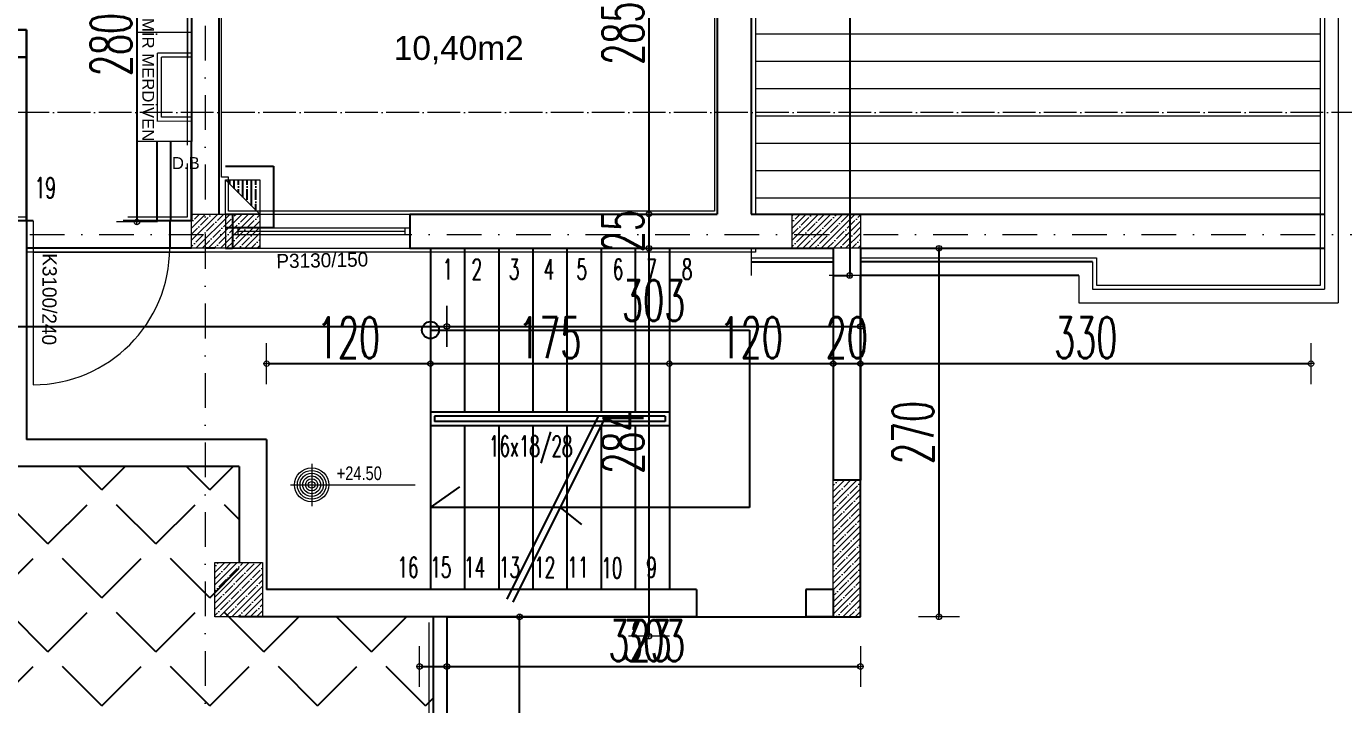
# Model space of a CAD drawing. Header units: millimetres. Extents: x -16104 to 67872, y -88009 to 12107.
# Drawn here: x 33886 to 34851, y 10156 to 10653 of the extents above; entities that cross this region are included whole.
import ezdxf

# ---------------------------------------------------------------- set-up
doc = ezdxf.new("R2010")
doc.units = ezdxf.units.MM
for name, pattern in [('ACAD_ISO04W100', [30, 24, -3, 0, -3]), ('ACAD_ISO07W100', [3, 0, -3]), ('DASHDOTX2', [50.8, 25.4, -12.7, 0, -12.7])]:
    doc.linetypes.add(name, pattern=pattern)
doc.layers.get('0').update_dxf_attribs({"color": 241})
for name, color, linetype, lineweight in [('AKS', 1, 'ACAD_ISO07W100', 5), ('akslar', 144, 'Continuous', 20), ('baca', 46, 'Continuous', 5), ('balkon', 6, 'Continuous', 5), ('duvar', 123, 'Continuous', 25), ('emsal&kolon', 1, 'Continuous', 5), ('kapı', 3, 'Continuous', 5), ('kolon', 1, 'Continuous', 5), ('KOTLAR', 5, 'Continuous', 20), ('merdiven', 4, 'Continuous', 25), ('OLCU', 54, 'Continuous', 13), ('pencere', 5, 'Continuous', 5), ('POZ', 36, 'Continuous', 18), ('ROL_CEPHE', 1, 'Continuous', 0), ('SıVA', 40, 'Continuous', 9), ('YAZI', 22, 'Continuous', 18), ('ÖLÇÜ', 252, 'Continuous', 20)]:
    doc.layers.add(name, color=color, linetype=linetype, lineweight=lineweight)
doc.styles.add('DIM', font='Txttw.shx', dxfattribs={"width": 0.6})
doc.styles.add('M2', font='stylu.ttf', dxfattribs={"height": 10})
doc.styles.add('TSIMPLEX', font='tsimplex', dxfattribs={"width": 0.8})
doc.dimstyles.new('50', dxfattribs={"dimscale": 0, "dimtxt": 30, "dimasz": 1, "dimexe": 0, "dimexo": 2, "dimgap": 4, "dimtad": 1, "dimdec": 0, "dimzin": 0, "dimdsep": 46, "dimtxsty": 'DIM', "dimblk1": 'DOT', "dimblk2": 'DOT', "dimsah": 1, "dimcen": 1.5, "dimdle": 3, "dimse1": 1, "dimse2": 1, "dimclrd": 256, "dimclre": 9, "dimclrt": 256, "dimadec": 0, "dimazin": 0, "dimtfac": 0.24, "dimtdec": 0, "dimtix": 1, "dimtmove": 2, "dimatfit": 3, "dimldrblk": 'DOT', "dimfxl": 0, "dimtolj": 1, "dimtzin": 15, "dimarcsym": 0})
pattern_1 = [(45, (0, 0), (-39.51313, 39.51313), [40.64, -15.24]), (135, (0, 0), (-39.51313, -39.51313), [40.64, -15.24])]
pattern_2 = [(45, (25217.887, 1e-10), (-4.490128, 4.490128), []), (45, (25222.377, 1e-10), (-4.490128, 4.490128), [7.9375, -1.5875, 0, -1.5875])]

# ---------------------------------------------------------------- blocks, each defined once
blk = doc.blocks.new('DOT')
for p, q in [((0, 15), (0, -15)), ((-2, 0), (0, 0)), ((2, 0), (0, 0))]:
    blk.add_line(p, q)
blk.add_circle((0, 0), 2)
blk = doc.blocks.new('*D499')
at = {"layer": 'Defpoints', "color": 0, "transparency": 16777216}
for p in [(33948.51, 10769.24), (33948.51, 10509.24), (33967.48, 10509.24)]:
    blk.add_point(p, dxfattribs=at)
at = {"layer": 'OLCU', "lineweight": -2, "transparency": 16777216}
blk.add_line((33967.48, 10768.24), (33967.48, 10510.24), dxfattribs=at)
for p, rotation in [((33967.48, 10769.24), 90), ((33967.48, 10509.24), 270)]:
    blk.add_blockref('DOT', p, dxfattribs=dict(at, rotation=rotation))
at = {"layer": 'OLCU', "transparency": 16777216, "insert": (33948.48, 10639.24), "char_height": 30, "attachment_point": 5, "rotation": 90, "style": 'DIM'}
blk.add_mtext('\\A1;280', dxfattribs=at)
blk = doc.blocks.new('*D950')
at = {"layer": 'Defpoints', "color": 0, "transparency": 16777216}
for p in [(34342.48, 10780.04), (34342.48, 10515.04), (34342.48, 10515.04)]:
    blk.add_point(p, dxfattribs=at)
at = {"layer": 'OLCU', "lineweight": -2, "transparency": 16777216}
blk.add_line((34342.48, 10779.04), (34342.48, 10516.04), dxfattribs=at)
for p, rotation in [((34342.48, 10780.04), 90), ((34342.48, 10515.04), 270)]:
    blk.add_blockref('DOT', p, dxfattribs=dict(at, rotation=rotation))
at = {"layer": 'OLCU', "transparency": 16777216, "insert": (34323.48, 10647.54), "char_height": 30, "attachment_point": 5, "rotation": 90, "style": 'DIM'}
blk.add_mtext('\\A1;285', dxfattribs=at)
blk = doc.blocks.new('*D951')
at = {"layer": 'Defpoints', "color": 0, "transparency": 16777216}
for p in [(34342.48, 10515.04), (34342.48, 10490.04), (34342.48, 10490.04)]:
    blk.add_point(p, dxfattribs=at)
at = {"layer": 'OLCU', "lineweight": -2, "transparency": 16777216}
for p, q in [((34342.48, 10516.04), (34342.48, 10517.04)), ((34342.48, 10515.04), (34342.48, 10490.04)), ((34342.48, 10489.04), (34342.48, 10488.04))]:
    blk.add_line(p, q, dxfattribs=at)
for p, rotation in [((34342.48, 10515.04), 270), ((34342.48, 10490.04), 90)]:
    blk.add_blockref('DOT', p, dxfattribs=dict(at, rotation=rotation))
at = {"layer": 'OLCU', "transparency": 16777216, "insert": (34323.48, 10502.54), "char_height": 30, "attachment_point": 5, "rotation": 90, "style": 'DIM'}
blk.add_mtext('\\A1;25', dxfattribs=at)
blk = doc.blocks.new('*D952')
at = {"layer": 'Defpoints', "color": 0, "transparency": 16777216}
for p in [(34489.58, 11595.04), (34489.58, 10470.04), (34489.58, 10470.04)]:
    blk.add_point(p, dxfattribs=at)
at = {"layer": 'OLCU', "lineweight": -2, "transparency": 16777216}
blk.add_line((34489.58, 11594.04), (34489.58, 10471.04), dxfattribs=at)
for p, rotation in [((34489.58, 11595.04), 90), ((34489.58, 10470.04), 270)]:
    blk.add_blockref('DOT', p, dxfattribs=dict(at, rotation=rotation))
at = {"layer": 'OLCU', "transparency": 16777216, "insert": (34470.58, 11032.54), "char_height": 30, "attachment_point": 5, "rotation": 90, "style": 'DIM'}
blk.add_mtext('\\A1;1125', dxfattribs=at)
blk = doc.blocks.new('*D953')
at = {"layer": 'Defpoints', "color": 0, "transparency": 16777216}
for p in [(34194.48, 10490.04), (33069.48, 10470.04), (34194.48, 10432.74)]:
    blk.add_point(p, dxfattribs=at)
at = {"layer": 'OLCU', "lineweight": -2, "transparency": 16777216}
blk.add_line((33070.48, 10432.74), (34193.48, 10432.74), dxfattribs=at)
at = {"layer": 'OLCU', "lineweight": -2, "transparency": 16777216, "rotation": 180}
blk.add_blockref('DOT', (33069.48, 10432.74), dxfattribs=at)
at = {"layer": 'OLCU', "lineweight": -2, "transparency": 16777216}
blk.add_blockref('DOT', (34194.48, 10432.74), dxfattribs=at)
at = {"layer": 'OLCU', "transparency": 16777216, "insert": (33631.98, 10451.74), "char_height": 30, "attachment_point": 5, "style": 'DIM'}
blk.add_mtext('\\A1;1125', dxfattribs=at)
blk = doc.blocks.new('*D954')
at = {"layer": 'Defpoints', "color": 0, "transparency": 16777216}
for p in [(34194.48, 10432.74), (34497.48, 10432.74), (34497.48, 10432.74)]:
    blk.add_point(p, dxfattribs=at)
at = {"layer": 'OLCU', "lineweight": -2, "transparency": 16777216}
blk.add_line((34195.48, 10432.74), (34496.48, 10432.74), dxfattribs=at)
at = {"layer": 'OLCU', "lineweight": -2, "transparency": 16777216, "rotation": 180}
blk.add_blockref('DOT', (34194.48, 10432.74), dxfattribs=at)
at = {"layer": 'OLCU', "lineweight": -2, "transparency": 16777216}
blk.add_blockref('DOT', (34497.48, 10432.74), dxfattribs=at)
at = {"layer": 'OLCU', "transparency": 16777216, "insert": (34345.98, 10451.74), "char_height": 30, "attachment_point": 5, "style": 'DIM'}
blk.add_mtext('\\A1;303', dxfattribs=at)
blk = doc.blocks.new('*D955')
at = {"layer": 'Defpoints', "color": 0, "transparency": 16777216}
for p in [(34342.48, 10490.04), (34342.48, 10205.88), (34342.48, 10205.88)]:
    blk.add_point(p, dxfattribs=at)
at = {"layer": 'OLCU', "lineweight": -2, "transparency": 16777216}
blk.add_line((34342.48, 10489.04), (34342.48, 10206.88), dxfattribs=at)
for p, rotation in [((34342.48, 10490.04), 90), ((34342.48, 10205.88), 270)]:
    blk.add_blockref('DOT', p, dxfattribs=dict(at, rotation=rotation))
at = {"layer": 'OLCU', "transparency": 16777216, "insert": (34323.48, 10347.96), "char_height": 30, "attachment_point": 5, "rotation": 90, "style": 'DIM'}
blk.add_mtext('\\A1;284', dxfattribs=at)
blk = doc.blocks.new('*D2427')
at = {"layer": 'Defpoints', "color": 0, "transparency": 16777216}
for p in [(34497.48, 10405.48), (34827.48, 10405.48), (34827.48, 10405.48)]:
    blk.add_point(p, dxfattribs=at)
at = {"layer": 'OLCU', "lineweight": -2, "transparency": 16777216}
blk.add_line((34498.48, 10405.48), (34826.48, 10405.48), dxfattribs=at)
at = {"layer": 'OLCU', "lineweight": -2, "transparency": 16777216, "rotation": 180}
blk.add_blockref('DOT', (34497.48, 10405.48), dxfattribs=at)
at = {"layer": 'OLCU', "lineweight": -2, "transparency": 16777216}
blk.add_blockref('DOT', (34827.48, 10405.48), dxfattribs=at)
at = {"layer": 'OLCU', "transparency": 16777216, "insert": (34662.48, 10424.48), "char_height": 30, "attachment_point": 5, "style": 'DIM'}
blk.add_mtext('\\A1;330', dxfattribs=at)
blk = doc.blocks.new('*D2432')
at = {"layer": 'Defpoints', "color": 0, "transparency": 16777216}
for p in [(34194.48, 10220.04), (34497.48, 10220.04), (34497.48, 10183.66)]:
    blk.add_point(p, dxfattribs=at)
at = {"layer": 'OLCU', "lineweight": -2, "transparency": 16777216}
blk.add_line((34195.48, 10183.66), (34496.48, 10183.66), dxfattribs=at)
at = {"layer": 'OLCU', "lineweight": -2, "transparency": 16777216, "rotation": 180}
blk.add_blockref('DOT', (34194.48, 10183.66), dxfattribs=at)
at = {"layer": 'OLCU', "lineweight": -2, "transparency": 16777216}
blk.add_blockref('DOT', (34497.48, 10183.66), dxfattribs=at)
at = {"layer": 'OLCU', "transparency": 16777216, "insert": (34345.98, 10202.66), "char_height": 30, "attachment_point": 5, "style": 'DIM'}
blk.add_mtext('\\A1;303', dxfattribs=at)
blk = doc.blocks.new('*D2426')
at = {"layer": 'Defpoints', "color": 0, "transparency": 16777216}
for p in [(34522.48, 10490.04), (34497.48, 10220.04), (34554.93, 10220.04)]:
    blk.add_point(p, dxfattribs=at)
at = {"layer": 'OLCU', "lineweight": -2, "transparency": 16777216}
blk.add_line((34554.93, 10489.04), (34554.93, 10221.04), dxfattribs=at)
for p, rotation in [((34554.93, 10490.04), 90), ((34554.93, 10220.04), 270)]:
    blk.add_blockref('DOT', p, dxfattribs=dict(at, rotation=rotation))
at = {"layer": 'OLCU', "transparency": 16777216, "insert": (34535.93, 10355.04), "char_height": 30, "attachment_point": 5, "rotation": 90, "style": 'DIM'}
blk.add_mtext('\\A1;270', dxfattribs=at)
blk = doc.blocks.new('*D2430')
at = {"layer": 'Defpoints', "color": 0, "transparency": 16777216}
for p in [(34174.48, 10220.04), (34247.76, 10220.04), (34174.48, 9465.54)]:
    blk.add_point(p, dxfattribs=at)
at = {"layer": 'OLCU', "lineweight": -2, "transparency": 16777216}
blk.add_line((34247.76, 9466.54), (34247.76, 10219.04), dxfattribs=at)
for p, rotation in [((34247.76, 10220.04), 90), ((34247.76, 9465.54), 270)]:
    blk.add_blockref('DOT', p, dxfattribs=dict(at, rotation=rotation))
at = {"layer": 'OLCU', "transparency": 16777216, "insert": (34228.76, 9842.79), "char_height": 30, "attachment_point": 5, "rotation": 90, "style": 'DIM'}
blk.add_mtext('\\A1;755', dxfattribs=at)
blk = doc.blocks.new('Kot')
at = {"layer": 'KOTLAR'}
for p, q in [((0, 0.155), (0, -0.155)), ((-0.155, 0), (0.7586, 0))]:
    blk.add_line(p, q, dxfattribs=at)
for radius in [0.125, 0.105, 0.085, 0.065, 0.045, 0.045, 0.025]:
    blk.add_circle((0, 0), radius, dxfattribs=at)
at = {"layer": 'YAZI', "style": 'TSIMPLEX', "width": 0.8}
blk.add_attdef('KOTH', (0.1836, 0.0349), '', height=0.1, dxfattribs=at)
blk = doc.blocks.new('*D8474')
at = {"layer": 'Defpoints', "color": 0, "transparency": 16777216}
for p in [(34062.48, 10405.48), (34182.48, 10405.48), (34182.48, 10405.48)]:
    blk.add_point(p, dxfattribs=at)
at = {"layer": 'OLCU', "lineweight": -2, "transparency": 16777216}
blk.add_line((34063.48, 10405.48), (34181.48, 10405.48), dxfattribs=at)
at = {"layer": 'OLCU', "lineweight": -2, "transparency": 16777216, "rotation": 180}
blk.add_blockref('DOT', (34062.48, 10405.48), dxfattribs=at)
at = {"layer": 'OLCU', "lineweight": -2, "transparency": 16777216}
blk.add_blockref('DOT', (34182.48, 10405.48), dxfattribs=at)
at = {"layer": 'OLCU', "transparency": 16777216, "insert": (34122.48, 10424.48), "char_height": 30, "attachment_point": 5, "style": 'DIM'}
blk.add_mtext('\\A1;120', dxfattribs=at)
blk = doc.blocks.new('*D8475')
at = {"layer": 'Defpoints', "color": 0, "transparency": 16777216}
for p in [(34182.48, 10405.48), (34357.48, 10405.48), (34357.48, 10405.48)]:
    blk.add_point(p, dxfattribs=at)
at = {"layer": 'OLCU', "lineweight": -2, "transparency": 16777216}
blk.add_line((34183.48, 10405.48), (34356.48, 10405.48), dxfattribs=at)
at = {"layer": 'OLCU', "lineweight": -2, "transparency": 16777216, "rotation": 180}
blk.add_blockref('DOT', (34182.48, 10405.48), dxfattribs=at)
at = {"layer": 'OLCU', "lineweight": -2, "transparency": 16777216}
blk.add_blockref('DOT', (34357.48, 10405.48), dxfattribs=at)
at = {"layer": 'OLCU', "transparency": 16777216, "insert": (34269.98, 10424.48), "char_height": 30, "attachment_point": 5, "style": 'DIM'}
blk.add_mtext('\\A1;175', dxfattribs=at)
blk = doc.blocks.new('*D8476')
at = {"layer": 'Defpoints', "color": 0, "transparency": 16777216}
for p in [(34357.48, 10405.48), (34477.48, 10405.48), (34477.48, 10405.48)]:
    blk.add_point(p, dxfattribs=at)
at = {"layer": 'OLCU', "lineweight": -2, "transparency": 16777216}
blk.add_line((34358.48, 10405.48), (34476.48, 10405.48), dxfattribs=at)
at = {"layer": 'OLCU', "lineweight": -2, "transparency": 16777216, "rotation": 180}
blk.add_blockref('DOT', (34357.48, 10405.48), dxfattribs=at)
at = {"layer": 'OLCU', "lineweight": -2, "transparency": 16777216}
blk.add_blockref('DOT', (34477.48, 10405.48), dxfattribs=at)
at = {"layer": 'OLCU', "transparency": 16777216, "insert": (34417.48, 10424.48), "char_height": 30, "attachment_point": 5, "style": 'DIM'}
blk.add_mtext('\\A1;120', dxfattribs=at)
blk = doc.blocks.new('*D8477')
at = {"layer": 'Defpoints', "color": 0, "transparency": 16777216}
for p in [(34477.48, 10405.48), (34497.48, 10405.48), (34497.48, 10405.48)]:
    blk.add_point(p, dxfattribs=at)
at = {"layer": 'OLCU', "lineweight": -2, "transparency": 16777216}
for p, q in [((34476.48, 10405.48), (34475.48, 10405.48)), ((34477.48, 10405.48), (34497.48, 10405.48)), ((34498.48, 10405.48), (34499.48, 10405.48))]:
    blk.add_line(p, q, dxfattribs=at)
blk.add_blockref('DOT', (34477.48, 10405.48), dxfattribs=at)
at = {"layer": 'OLCU', "lineweight": -2, "transparency": 16777216, "rotation": 180}
blk.add_blockref('DOT', (34497.48, 10405.48), dxfattribs=at)
at = {"layer": 'OLCU', "transparency": 16777216, "insert": (34487.48, 10424.48), "char_height": 30, "attachment_point": 5, "style": 'DIM'}
blk.add_mtext('\\A1;20', dxfattribs=at)
blk = doc.blocks.new('*D8472')
at = {"layer": 'Defpoints', "color": 0, "transparency": 16777216}
for p in [(34174.48, 10220.04), (34497.48, 10220.04), (34497.48, 10183.66)]:
    blk.add_point(p, dxfattribs=at)
at = {"layer": 'OLCU', "lineweight": -2, "transparency": 16777216}
blk.add_line((34175.48, 10183.66), (34496.48, 10183.66), dxfattribs=at)
at = {"layer": 'OLCU', "lineweight": -2, "transparency": 16777216, "rotation": 180}
blk.add_blockref('DOT', (34174.48, 10183.66), dxfattribs=at)
at = {"layer": 'OLCU', "lineweight": -2, "transparency": 16777216}
blk.add_blockref('DOT', (34497.48, 10183.66), dxfattribs=at)
at = {"layer": 'OLCU', "transparency": 16777216, "insert": (34335.98, 10202.66), "char_height": 30, "attachment_point": 5, "style": 'DIM'}
blk.add_mtext('\\A1;323', dxfattribs=at)
blk = doc.blocks.new('*D8473')
at = {"layer": 'Defpoints', "color": 0, "transparency": 16777216}
for p in [(34522.48, 10490.04), (34497.48, 10220.04), (34554.93, 10220.04)]:
    blk.add_point(p, dxfattribs=at)
at = {"layer": 'OLCU', "lineweight": -2, "transparency": 16777216}
blk.add_line((34554.93, 10489.04), (34554.93, 10221.04), dxfattribs=at)
for p, rotation in [((34554.93, 10490.04), 90), ((34554.93, 10220.04), 270)]:
    blk.add_blockref('DOT', p, dxfattribs=dict(at, rotation=rotation))
at = {"layer": 'OLCU', "transparency": 16777216, "insert": (34535.93, 10355.04), "char_height": 30, "attachment_point": 5, "rotation": 90, "style": 'DIM'}
blk.add_mtext('\\A1;270', dxfattribs=at)

msp = doc.modelspace()

# ---------------------------------------------------------------- hatches: boundary and pattern name
h = msp.add_hatch()
h.set_pattern_fill('ANSI35,_O', color=256, angle=45)
h.set_pattern_definition([(90, (4352.555, -634.687), (-6.35, 1e-15), []), (90, (4355.73, -631.512), (-6.35, 1e-15), [7.9375, -1.5875, 0, -1.5875])])
h.paths.add_polyline_path([(34057.48, 10540.04), (34032.48, 10540.04), (34057.48, 10515.04)])
at = {"layer": 'duvar'}
h = msp.add_hatch(dxfattribs=at)
h.set_pattern_fill('ANGLE,_O', color=256, scale=8, angle=45)
h.set_pattern_definition(pattern_1)
h.paths.add_polyline_path([(34184.48, 9833.04), (34184.48, 10220.04), (34042.48, 10220.04), (34042.48, 10330.04), (34017.4, 10330.04), (34017.4, 9455.54), (34069.48, 9455.54), (34069.48, 9435.54), (34204.48, 9435.54), (34204.48, 9695.54), (34184.48, 9695.54)])
h.paths.add_polyline_path([(33676.46, 10055.04), (33641.98, 10055.04, -1), (33616.98, 10055.04, -1), (33641.98, 10055.04), (33676.46, 10055.04), (33676.46, 10487.04), (33541.98, 10487.04), (33541.98, 9458.54), (33676.46, 9458.54), (33676.46, 9546.96, -0.331441), (33664.48, 9538.04), (33664.48, 9480.54), (33619.48, 9480.54), (33619.48, 9550.54), (33651.98, 9550.54, -0.864314), (33676.46, 9554.13)])
h.paths.add_polyline_path([(33562.16, 9879.28, -1), (33587.16, 9879.28, -1)], flags=16)
h.paths.add_polyline_path([(33564.16, 9879.28, -1), (33585.16, 9879.28, -1)], flags=0)
h.paths.add_polyline_path([(33566.16, 9879.28, -1), (33583.16, 9879.28, -1)], flags=0)
h.paths.add_polyline_path([(33568.16, 9879.28, -1), (33581.16, 9879.28, -1)], flags=0)
h.paths.add_polyline_path([(33570.16, 9879.28, -1), (33579.16, 9879.28, -1)], flags=0)
h.paths.add_polyline_path([(33572.16, 9879.28, -1), (33577.16, 9879.28, -1)], flags=0)
h.paths.add_polyline_path([(33594.48, 10065.04), (33569.48, 10065.04), (33569.48, 10090.04), (33594.48, 10090.04), (33619.48, 10090.04), (33619.48, 10065.04)], flags=16)
h.paths.add_polyline_path([(33541.98, 10487.04), (33362.44, 10487.04, -0.405453), (33262.48, 10390.04), (33262.48, 10487.04), (33247.44, 10487.04), (33247.44, 9458.54), (33541.98, 9458.54)])
h.paths.add_polyline_path([(33247.44, 10487.04), (33082.48, 10487.04), (33082.48, 10483.04), (33082.48, 9602.54), (33062.48, 9602.54), (33062.48, 9438.54), (33226.48, 9438.54), (33226.48, 9458.54), (33247.44, 9458.54)])
h.paths.add_polyline_path([(33596.2, 10474.24), (33667.77, 10474.24), (33667.77, 10429.24), (33596.2, 10429.24)], flags=24)
h.paths.add_polyline_path([(33590.52, 9880.26), (33635.9, 9880.26), (33635.9, 9895.26), (33590.52, 9895.26)], flags=24)
h.paths.add_polyline_path([(33645.34, 10056.03), (33692.25, 10056.03), (33692.25, 10071.03), (33645.34, 10071.03)], flags=9)
h.paths.add_polyline_path([(33623.37, 10506.38), (33622.8, 10415.53), (33640.57, 10415.42), (33641.14, 10506.27)], flags=9)
h.paths.add_polyline_path([(33510.22, 9976.29), (33737.29, 9976.29), (33737.29, 9916.72), (33510.22, 9916.72)], flags=9)
h.paths.add_polyline_path([(33509, 10025.59), (33866.61, 10025.59), (33866.61, 9971.88), (33509, 9971.88)], flags=9)
h.paths.add_polyline_path([(33239.88, 10477.97), (33239.88, 10522.12), (33284.88, 10522.12), (33284.88, 10477.97)], flags=9)
h.paths.add_polyline_path([(33371.4, 10477.97), (33371.4, 10522.12), (33416.4, 10522.12), (33416.4, 10477.97)], flags=9)
h.paths.add_polyline_path([(33371.4, 9930.29), (33371.4, 10005.29), (33416.4, 10005.29), (33416.4, 9930.29)], flags=24)
h.paths.add_polyline_path([(33126.83, 10470.96), (33217.31, 10472.76), (33216.96, 10490.53), (33126.48, 10488.73)], flags=9)
h = msp.add_hatch(dxfattribs=at)
h.set_pattern_fill('ANGLE,_O', color=256, scale=8, angle=45)
h.set_pattern_definition(pattern_1)
h.paths.add_polyline_path([(34017.4, 10330.04), (33866.48, 10330.04), (33866.48, 10487.04), (33722.98, 10487.04), (33722.98, 9458.54), (34017.4, 9458.54)])
at = {"layer": 'kolon'}
h = msp.add_hatch(dxfattribs=at)
h.set_pattern_fill('ANSI35,_O', color=256)
h.set_pattern_definition(pattern_2)
h.paths.add_polyline_path([(34007.48, 10515.04), (34007.48, 10500.04), (34047.48, 10500.04), (34047.48, 10515.04)])
h.paths.add_polyline_path([(34007.48, 10500.04), (34007.48, 10490.04), (34047.48, 10490.04), (34047.48, 10500.04)])
h.paths.add_polyline_path([(34047.48, 10500.04), (34047.48, 10490.04), (34057.48, 10490.04), (34057.48, 10500.04)])
h.paths.add_polyline_path([(34047.48, 10515.04), (34047.48, 10500.04), (34057.48, 10500.04), (34057.48, 10515.04)])
h = msp.add_hatch(dxfattribs=at)
h.set_pattern_fill('ANSI35,_O', color=256)
h.set_pattern_definition(pattern_2)
h.paths.add_polyline_path([(34447.48, 10515.04), (34447.48, 10500.04), (34487.48, 10500.04), (34487.48, 10515.04)])
h.paths.add_polyline_path([(34447.48, 10500.04), (34447.48, 10490.04), (34487.48, 10490.04), (34487.48, 10500.04)])
h.paths.add_polyline_path([(34487.48, 10500.04), (34487.48, 10490.04), (34497.48, 10490.04), (34497.48, 10500.04)])
h.paths.add_polyline_path([(34487.48, 10515.04), (34487.48, 10500.04), (34497.48, 10500.04), (34497.48, 10515.04)])
h = msp.add_hatch(dxfattribs=at)
h.set_pattern_fill('ANSI35,_O', color=256)
h.set_pattern_definition([(45, (21615.3316, 0), (-4.490128, 4.490128), []), (45, (21619.822, 0), (-4.490128, 4.490128), [7.9375, -1.5875, 0, -1.5875])])
h.paths.add_polyline_path([(34497.48, 10320.04), (34477.48, 10320.04), (34477.48, 10220.04), (34497.48, 10220.04)])
h = msp.add_hatch(dxfattribs=at)
h.set_pattern_fill('ANSI35,_O', color=256)
h.set_pattern_definition(pattern_2)
h.paths.add_polyline_path([(34027.48, 10220.04), (34049.48, 10220.04), (34049.48, 10240.04), (34049.48, 10259.74), (34027.48, 10259.74)])
h.paths.add_polyline_path([(34027.48, 10259.74), (34024.48, 10259.74), (34024.48, 10220.04), (34027.48, 10220.04)])
h.paths.add_polyline_path([(34049.48, 10220.04), (34059.48, 10220.04), (34059.48, 10240.04), (34059.48, 10259.74), (34049.48, 10259.74)])

# ---------------------------------------------------------------- linework, layer by layer
for p, q in [((34007.48, 10510.04), (34007.48, 10568.25)), ((34032.48, 10550.04), (34067.48, 10550.04)), ((34067.48, 10550.04), (34067.48, 10505.04)), ((34067.48, 10505.04), (34032.48, 10505.04)), ((34497.48, 10220.04), (34497.48, 10470.04)), ((34477.48, 10240.04), (34477.48, 10220.04)), ((34194.48, 10220.04), (34497.48, 10220.04)), ((34377.48, 10220.04), (34457.48, 10220.04))]:
    msp.add_line(p, q)
at = {"layer": 'AKS', "color": 1, "linetype": 'ACAD_ISO04W100'}
msp.add_line((34926.66, 10589.37), (32318.31, 10589.37), dxfattribs=at)
at = {"layer": 'akslar', "linetype": 'DASHDOTX2'}
for p, q in [((34017.4, 11925.52), (34017.4, 9116.02)), ((32107.48, 10500.04), (35157.48, 10500.04))]:
    msp.add_line(p, q, dxfattribs=at)
at = {"layer": 'baca'}
msp.add_lwpolyline([(34032.48, 10540.04), (34057.48, 10540.04), (34057.48, 10515.04), (34032.48, 10515.04), (34032.48, 10540.04), (34057.48, 10515.04)], dxfattribs=at)
at = {"layer": 'balkon'}
for p, q in [((34847.48, 10984.73), (34847.48, 10450.04)), ((34837.48, 10974.73), (34837.48, 10460.04)), ((34667.48, 10480.04), (34667.48, 10460.04)), ((34657.48, 10470.04), (34657.48, 10450.04)), ((34667.48, 10460.04), (34837.48, 10460.04)), ((34657.48, 10450.04), (34847.48, 10450.04))]:
    msp.add_line(p, q, dxfattribs=at)
at = {"layer": 'duvar'}
for p, q in [((34417.48, 11410.04), (34417.48, 10515.04)), ((34007.48, 10790.04), (34007.48, 10568.16)), ((34392.48, 10780.04), (34392.48, 10515.04)), ((34027.48, 10740.04), (34027.48, 10515.04)), ((33981.98, 10568.32), (33981.98, 10510.04)), ((33991.98, 10568.32), (33991.98, 10510.04)), ((34007.48, 10554.74), (34007.48, 10510.04)), ((33891.48, 10510.04), (33362.48, 10510.04)), ((33886.48, 10513.04), (33886.48, 10350.04)), ((34007.48, 10510.04), (33957.48, 10510.04)), ((33991.48, 10510.04), (33991.48, 10490.04)), ((34032.48, 10515.04), (34037.48, 10515.04)), ((34037.48, 10515.04), (34037.48, 10490.04)), ((34167.48, 10515.04), (34392.48, 10515.04)), ((34167.48, 10515.04), (34167.48, 10490.04)), ((34417.48, 10515.04), (34837.48, 10515.04)), ((34007.48, 10490.04), (33886.48, 10490.04)), ((34024.48, 10490.04), (34017.48, 10490.04)), ((34032.48, 10490.04), (34037.48, 10490.04)), ((34167.48, 10490.04), (34417.48, 10490.04)), ((34417.48, 10490.04), (34477.48, 10490.04)), ((34477.48, 10490.04), (34477.48, 10320.04)), ((34497.48, 10490.04), (34497.48, 10320.04)), ((34497.48, 10490.04), (34837.48, 10490.04)), ((34417.48, 10480.04), (34477.48, 10480.04)), ((34667.48, 10480.04), (34497.48, 10480.04)), ((34477.48, 10470.04), (34491.48, 10470.04)), ((34657.48, 10470.04), (34497.48, 10470.04)), ((34182.48, 10430.04), (34416.17, 10430.04)), ((34416.17, 10430.04), (34416.17, 10300.04)), ((34305.32, 10367.07), (34238.48, 10233.09)), ((34309.79, 10364.84), (34242.95, 10230.86)), ((34062.48, 10350.04), (33886.48, 10350.04)), ((34042.48, 10330.04), (33866.48, 10330.04)), ((34182.48, 10300.04), (34204.06, 10315.2)), ((34497.48, 10320.04), (34477.48, 10320.04)), ((34416.17, 10300.04), (34182.48, 10300.04)), ((34277.47, 10300.04), (34293.13, 10287.77)), ((34377.48, 10240.04), (34062.48, 10240.04)), ((34377.48, 10240.04), (34377.48, 10220.04)), ((34477.48, 10240.04), (34457.48, 10240.04)), ((34457.48, 10240.04), (34457.48, 10220.04)), ((34377.48, 10220.04), (34042.48, 10220.04)), ((34377.48, 10220.04), (34174.48, 10220.04)), ((34184.48, 10220.04), (34184.48, 9833.04)), ((34194.48, 10220.04), (34194.48, 9833.04)), ((34477.48, 10220.04), (34457.48, 10220.04)), ((34477.48, 10220.04), (34457.48, 10220.04))]:
    msp.add_line(p, q, dxfattribs=at)
msp.add_circle((34182.48, 10430.04), 6.21, dxfattribs=at)
at = {"layer": 'emsal&kolon'}
for points in [[(34007.48, 10490.04), (34007.48, 10515.04), (34057.48, 10515.04), (34057.48, 10490.04), (34007.48, 10490.04)], [(34447.48, 10490.04), (34447.48, 10515.04), (34497.48, 10515.04), (34497.48, 10490.04), (34447.48, 10490.04)], [(34477.48, 10320.04), (34497.48, 10320.04), (34497.48, 10220.04), (34477.48, 10220.04), (34477.48, 10320.04)]]:
    msp.add_lwpolyline(points, dxfattribs=at)
at = {"layer": 'kapı'}
msp.add_line((33891.48, 10510.04), (33891.48, 10390.04), dxfattribs=at)
msp.add_arc((33891.48, 10490.04), 100, 270, 0, dxfattribs=at)
at = {"layer": 'kolon'}
msp.add_lwpolyline([(34024.48, 10259.74), (34059.48, 10259.74), (34059.48, 10240.04), (34059.48, 10220.04), (34024.48, 10220.04), (34024.48, 10259.74)], dxfattribs=at)
at = {"layer": 'merdiven'}
for p, q in [((33886.48, 10650.04), (33752.98, 10650.04)), ((33752.98, 10650.04), (33886.48, 10650.04)), ((33886.48, 10510.04), (33886.48, 10650.04)), ((33886.48, 10650.04), (33886.48, 10510.04)), ((33886.48, 10630.04), (33382.48, 10630.04)), ((33382.48, 10630.04), (33886.48, 10630.04)), ((34182.48, 10490.04), (34182.48, 10240.04)), ((34207.48, 10490.04), (34207.48, 10370.04)), ((34232.48, 10490.04), (34232.48, 10370.04)), ((34257.48, 10490.04), (34257.48, 10370.04)), ((34282.48, 10490.04), (34282.48, 10370.04)), ((34307.48, 10490.04), (34307.48, 10370.04)), ((34332.48, 10490.04), (34332.48, 10370.04)), ((34357.48, 10490.04), (34357.48, 10240.04)), ((34357.48, 10370.04), (34182.48, 10370.04)), ((34354.48, 10367.04), (34185.48, 10367.04)), ((34185.48, 10367.04), (34185.48, 10363.04)), ((34354.48, 10367.04), (34354.48, 10363.04)), ((34357.48, 10360.04), (34182.48, 10360.04)), ((34354.48, 10363.04), (34185.48, 10363.04)), ((34207.48, 10360.04), (34207.48, 10240.04)), ((34232.48, 10360.04), (34232.48, 10240.04)), ((34257.48, 10360.04), (34257.48, 10240.04)), ((34282.48, 10360.04), (34282.48, 10240.04)), ((34307.48, 10360.04), (34307.48, 10240.04)), ((34332.48, 10360.04), (34332.48, 10240.04)), ((34062.48, 10350.04), (34062.48, 10240.04)), ((34042.48, 10330.04), (34042.48, 10259.74))]:
    msp.add_line(p, q, dxfattribs=at)
at = {"layer": 'pencere'}
for p, q in [((34037.48, 10515.04), (34167.48, 10515.04)), ((34037.48, 10505.04), (34167.48, 10505.04)), ((34037.48, 10500.04), (34167.48, 10500.04)), ((34041.28, 10505.04), (34041.28, 10500.04)), ((34041.28, 10502.54), (34163.69, 10502.54)), ((34163.69, 10505.04), (34163.69, 10500.04)), ((34037.48, 10490.04), (34167.48, 10490.04))]:
    msp.add_line(p, q, dxfattribs=at)
at = {"layer": 'ROL_CEPHE'}
for p, q in [((34420.48, 10647.04), (34834.48, 10647.04)), ((34420.48, 10627.04), (34834.48, 10627.04)), ((34420.48, 10607.04), (34834.48, 10607.04)), ((34420.48, 10587.04), (34834.48, 10587.04)), ((34420.48, 10567.04), (34834.48, 10567.04)), ((34420.48, 10547.04), (34834.48, 10547.04)), ((34420.48, 10527.04), (34834.48, 10527.04))]:
    msp.add_line(p, q, dxfattribs=at)
at = {"layer": 'SıVA'}
for p, q in [((34004.81, 10629.28), (34004.82, 10679.28)), ((34007.51, 10647.94), (33967.51, 10647.95)), ((33982.49, 10582.95), (33982.51, 10632.95)), ((34007.51, 10632.94), (33982.51, 10632.95)), ((33985.49, 10585.94), (33985.51, 10629.94)), ((34007.51, 10629.94), (33985.51, 10629.94)), ((33967.48, 10539.75), (33967.51, 10619.75)), ((34007.49, 10585.94), (33985.49, 10585.94)), ((34007.49, 10582.95), (33982.49, 10582.96)), ((34007.48, 10568.25), (33967.48, 10568.27))]:
    msp.add_line(p, q, dxfattribs=at)
for points in [[(34497.48, 10483.04), (34670.48, 10483.04), (34670.48, 10463.04), (34834.48, 10463.04), (34834.48, 10971.73), (34814.48, 10971.73), (34814.48, 11438.04), (34834.48, 11438.04), (34834.48, 11602.04), (34550.48, 11602.04), (34550.48, 11582.04), (32714.48, 11582.04), (32714.48, 11602.04), (32430.48, 11602.04), (32430.48, 11438.04), (32450.48, 11438.04), (32450.48, 10971.73), (32430.48, 10971.73), (32430.48, 10640.04)], [(32844.48, 10660.04), (32844.48, 10793.04), (33009.48, 10793.04), (33009.48, 11027.73), (33229.48, 11027.73), (33229.48, 11152.73), (33269.48, 11152.73), (33269.48, 11187.73), (33320.48, 11187.73), (33320.48, 11152.73), (33874.98, 11152.73), (33874.98, 11588.04), (33905.98, 11588.04), (33905.98, 11438.04), (34820.48, 11438.04), (34820.48, 11407.04), (34420.48, 11407.04), (34420.48, 10515.04)], [(34004.48, 10565.47), (34004.48, 10787.38), (33362.48, 10786.76), (33260.48, 10787.11), (33260.48, 10513.04), (33378.9, 10513.04), (33886.48, 10513.04)], [(32430.48, 10640.04), (32430.48, 10463.04), (32594.48, 10463.04), (32594.48, 10483.04), (33082.48, 10483.04), (33082.48, 9602.54), (33062.48, 9602.54), (33062.48, 9438.54), (33226.48, 9438.54), (33226.48, 9458.54), (34072.48, 9458.54), (34072.48, 9438.54), (34201.48, 9438.54), (34201.48, 9692.54), (34181.48, 9692.54), (34181.48, 10215.88)], [(33960.84, 10513.04), (34004.48, 10513.04), (34004.48, 10552.06)], [(34420.48, 10490.04), (34420.48, 10487.04), (33886.48, 10487.04)], [(34417.48, 10483.04), (34477.48, 10483.04)]]:
    msp.add_lwpolyline(points, dxfattribs=at)
msp.add_lwpolyline([(34390.48, 10778.04), (34390.48, 10517.04), (34034.48, 10517.04), (34034.48, 10542.04), (34029.48, 10542.04), (34029.48, 10738.04), (34034.48, 10738.04), (34034.48, 10778.04)], close=True, dxfattribs=at)
at = {"layer": 'ÖLÇÜ'}
for p, q in [((34032.48, 10515.04), (34032.48, 10490.04)), ((34417.48, 10490.04), (34417.48, 10470.04)), ((33891.48, 10487.04), (34017.4, 10487.04))]:
    msp.add_line(p, q, dxfattribs=at)

# ---------------------------------------------------------------- block references
at = {"layer": 'KOTLAR', "ltscale": 0.01, "xscale": 100, "yscale": 100, "zscale": 100}
msp.add_blockref('Kot', (34095.48, 10316.72), dxfattribs=at).add_auto_attribs({'KOTH': '+24.50'})

# ---------------------------------------------------------------- texts
at = {"layer": 'emsal&kolon', "insert": (33971.35, 10568.32), "char_height": 8.75, "width": 538.4207, "attachment_point": 9, "rotation": 270}
msp.add_mtext('{\\fArial|b0|i0|c162|p34;DEMİR MERDİVEN}', dxfattribs=at)
at = {"layer": 'emsal&kolon'}
for s, insert, char_height, width, attachment_point in [('{\\fArial|b0|i0|c162|p34;10,40m2}', (34155.66, 10624.7), 17.5, 1076.8413, 7), ('{\\fArial|b0|i0|c162|p34;D.B}', (34013.48, 10548.01), 8.75, 538.4207, 9)]:
    msp.add_mtext(s, dxfattribs=dict(at, insert=insert, char_height=char_height, width=width, attachment_point=attachment_point))
at = {"layer": 'OLCU', "char_height": 15, "attachment_point": 5, "style": 'DIM'}
for s, insert in [('\\A1;19', (33900.4, 10534.3)), ('\\A1;1', (34195.2, 10474.62)), ('\\A1;2', (34216.42, 10474.62)), ('\\A1;3', (34243.74, 10474.62)), ('\\A1;4', (34269.21, 10474.62)), ('\\A1;5', (34293.35, 10474.62)), ('\\A1;6', (34319.88, 10474.62)), ('\\A1;7', (34344.33, 10474.62)), ('\\A1;8', (34370.43, 10474.62)), ('\\A1;16x18/28', (34255.94, 10342.59)), ('\\A1;16', (34166.05, 10256.32)), ('\\A1;15', (34190.04, 10256.32)), ('\\A1;14', (34214.8, 10256.32)), ('\\A1;13', (34240.39, 10256.32)), ('\\A1;12', (34266.19, 10256.32)), ('\\A1;11', (34290.54, 10256.32)), ('\\A1;10', (34315.3, 10255.88)), ('\\A1;9', (34344.5, 10256.32))]:
    msp.add_mtext(s, dxfattribs=dict(at, insert=insert))
at = {"layer": 'POZ', "style": 'M2', "flags": 4}
for tag, p, rotation in [('K3100/240', (33898.43, 10486.39), 269.63996), ('P3130/150', (34069.71, 10475.35), 1.13919)]:
    msp.add_attdef(tag, p, 'K1 80/210', height=10.4, rotation=rotation, dxfattribs=at)

# ---------------------------------------------------------------- dimensions: what is measured, and where the dimension line sits
at = {"layer": 'OLCU'}
for base, p1, p2, picture, middle in [((34489.58, 10470.04), (34489.58, 11595.04), (34489.58, 10470.04), '*D952', (34470.58, 11032.54)), ((34342.48, 10490.04), (34342.48, 10515.04), (34342.48, 10490.04), '*D951', (34323.48, 10502.54)), ((34342.48, 10205.88), (34342.48, 10490.04), (34342.48, 10205.88), '*D955', (34323.48, 10347.96)), ((34554.93, 10220.04), (34522.48, 10490.04), (34497.48, 10220.04), '*D2426', (34535.93, 10355.04)), ((34554.93, 10220.04), (34522.48, 10490.04), (34497.48, 10220.04), '*D8473', (34535.93, 10355.04)), ((34247.75888276, 10220.04463968), (34174.48277425, 9465.54463968), (34174.48277425, 10220.04463968), '*D2430', (34228.75888276, 9842.79463968))]:
    dim = msp.add_linear_dim(base=base, p1=p1, p2=p2, angle=90, dimstyle='50', override={"dimscale": 1}, dxfattribs=at)
    dim.commit()
    dim.dimension.update_dxf_attribs({"geometry": picture, "text_midpoint": middle})
for base, p1, p2, text, picture, middle in [((34342.48, 10515.04), (34342.48, 10780.04), (34342.48, 10515.04), '285', '*D950', (34323.48, 10647.54)), ((33967.48, 10509.24), (33948.51, 10769.24), (33948.51, 10509.24), '280', '*D499', (33948.48, 10639.24))]:
    dim = msp.add_linear_dim(base=base, p1=p1, p2=p2, angle=90, text=text, dimstyle='50', override={"dimscale": 1}, dxfattribs=at)
    dim.commit()
    dim.dimension.update_dxf_attribs({"geometry": picture, "text_midpoint": middle})
for base, p1, p2, picture, middle in [((34194.48, 10432.74), (33069.48, 10470.04), (34194.48, 10490.04), '*D953', (33631.98, 10451.74)), ((34497.48, 10432.74), (34194.48, 10432.74), (34497.48, 10432.74), '*D954', (34345.98, 10451.74)), ((34182.48, 10405.48), (34062.48, 10405.48), (34182.48, 10405.48), '*D8474', (34122.48, 10424.48)), ((34357.48, 10405.48), (34182.48, 10405.48), (34357.48, 10405.48), '*D8475', (34269.98, 10424.48)), ((34477.48, 10405.48), (34357.48, 10405.48), (34477.48, 10405.48), '*D8476', (34417.48, 10424.48)), ((34497.48, 10405.48), (34477.48, 10405.48), (34497.48, 10405.48), '*D8477', (34487.48, 10424.48)), ((34827.48, 10405.48), (34497.48, 10405.48), (34827.48, 10405.48), '*D2427', (34662.48, 10424.48)), ((34497.48, 10183.66), (34174.48, 10220.04), (34497.48, 10220.04), '*D8472', (34335.98, 10202.66)), ((34497.48, 10183.66), (34194.48, 10220.04), (34497.48, 10220.04), '*D2432', (34345.98, 10202.66))]:
    dim = msp.add_linear_dim(base=base, p1=p1, p2=p2, dimstyle='50', override={"dimscale": 1}, dxfattribs=at)
    dim.commit()
    dim.dimension.update_dxf_attribs({"geometry": picture, "text_midpoint": middle})

doc.saveas('drawing.dxf')
